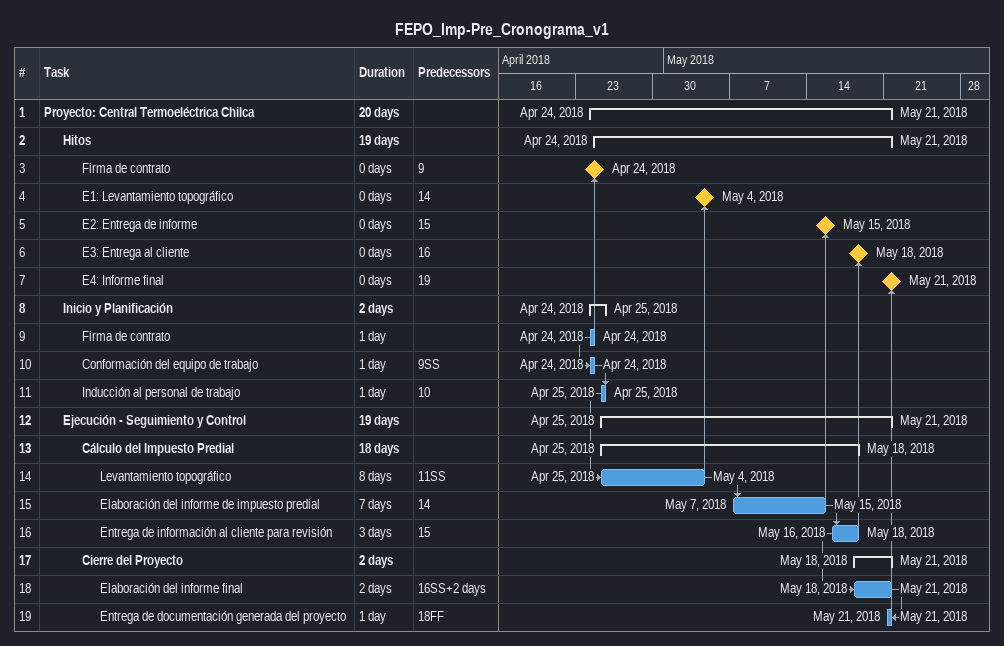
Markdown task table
FEPO_Imp-Pre_Cronograma_v1

| ID | Level | Task | Duration | Start | Finish | Predecessors |
|---|---|---|---|---|---|---|
| 1 | 1 | **Proyecto: Central Termoeléctrica Chilca** | 20d | 2018-04-24 | 2018-05-21 |  |
| 2 | 2 | **Hitos** | 19d | 2018-04-24 | 2018-05-21 |  |
| 3 | 3 | Firma de contrato | 0d | 2018-04-24 | 2018-04-24 | 9 |
| 4 | 3 | E1: Levantamiento topográfico | 0d | 2018-05-04 | 2018-05-04 | 14 |
| 5 | 3 | E2: Entrega de informe | 0d | 2018-05-15 | 2018-05-15 | 15 |
| 6 | 3 | E3: Entrega al cliente | 0d | 2018-05-18 | 2018-05-18 | 16 |
| 7 | 3 | E4: Informe final | 0d | 2018-05-21 | 2018-05-21 | 19 |
| 8 | 2 | **Inicio y Planificación** | 2d | 2018-04-24 | 2018-04-25 |  |
| 9 | 3 | Firma de contrato | 1d | 2018-04-24 | 2018-04-24 |  |
| 10 | 3 | Conformación del equipo de trabajo | 1d | 2018-04-24 | 2018-04-24 | 9SS |
| 11 | 3 | Inducción al personal de trabajo | 1d | 2018-04-25 | 2018-04-25 | 10 |
| 12 | 2 | **Ejecución - Seguimiento y Control** | 19d | 2018-04-25 | 2018-05-21 |  |
| 13 | 3 | **Cálculo del Impuesto Predial** | 18d | 2018-04-25 | 2018-05-18 |  |
| 14 | 4 | Levantamiento topográfico | 8d | 2018-04-25 | 2018-05-04 | 11SS |
| 15 | 4 | Elaboración del informe de impuesto predial | 7d | 2018-05-07 | 2018-05-15 | 14 |
| 16 | 4 | Entrega de información al cliente para revisión | 3d | 2018-05-16 | 2018-05-18 | 15 |
| 17 | 3 | **Cierre del Proyecto** | 2d | 2018-05-18 | 2018-05-21 |  |
| 18 | 4 | Elaboración del informe final | 2d | 2018-05-18 | 2018-05-21 | 16SS+2d |
| 19 | 4 | Entrega de documentación generada del proyecto | 1d | 2018-05-21 | 2018-05-21 | 18FF |
